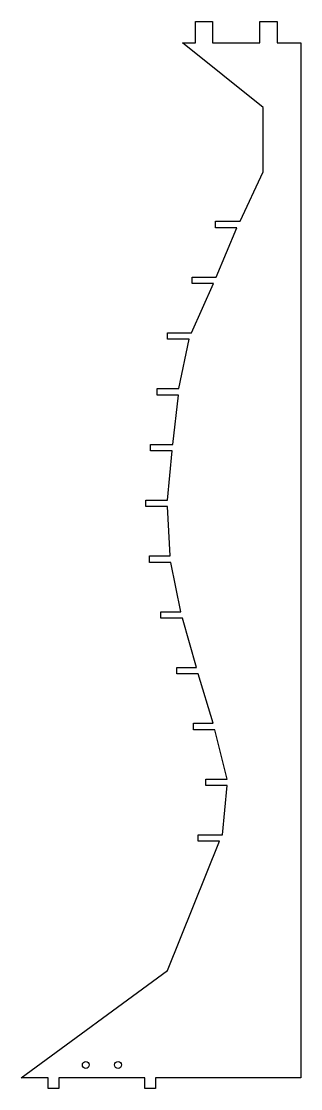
# Model space of a CAD drawing. Header units: metres. Extents: x -130 to 0, y -95 to 401.
import ezdxf

# ---------------------------------------------------------------- set-up
doc = ezdxf.new("R2010")
doc.units = ezdxf.units.M

msp = doc.modelspace()

# ---------------------------------------------------------------- linework, layer by layer
msp.add_lwpolyline([(-37.78, 20), (-47.78, 20), (-47.78, 23), (-36.45, 23), (-34.21, 45.93), (-44.21, 45.93), (-44.21, 48.93), (-34.24, 48.93), (-39.89, 71.86), (-49.89, 71.86), (-49.89, 74.86), (-40.79, 74.86), (-47.63, 97.78), (-57.63, 97.78), (-57.63, 100.78), (-48.52, 100.78), (-55.06, 123.71), (-65.06, 123.71), (-65.06, 126.71), (-55.79, 126.71), (-60.35, 149.64), (-70.35, 149.64), (-70.35, 152.64), (-60.68, 152.64), (-62.02, 175.57), (-72.02, 175.57), (-72.02, 178.57), (-61.97, 178.57), (-59.87, 201.49), (-69.87, 201.49), (-69.87, 204.49), (-59.48, 204.49), (-56.8, 227.42), (-66.8, 227.42), (-66.8, 230.42), (-56.68, 230.42), (-51.9, 253.35), (-61.9, 253.35), (-61.9, 256.35), (-50.84, 256.35), (-40.52, 279.28), (-50.52, 279.28), (-50.52, 282.28), (-39.3, 282.28), (-29.65, 305.21), (-39.65, 305.21), (-39.65, 308.21), (-28.22, 308.21), (-17.49, 331.13), (-17.49, 361.13), (-55, 391.13), (-49, 391.13), (-49, 401.13), (-41, 401.13), (-41, 391.13), (-19, 391.13), (-19, 401.13), (-11, 401.13), (-11, 391.13), (0, 391.13), (0, 331.13), (0, 0), (0, -90), (-67.5, -90), (-67.5, -95), (-72.5, -95), (-72.5, -90), (-112.5, -90), (-112.5, -95), (-117.5, -95), (-117.5, -90), (-130, -90), (-62.02, -40)], close=True)
for centre in [(-100, -84), (-85, -84)]:
    msp.add_circle(centre, 1.6)

doc.saveas('drawing.dxf')
